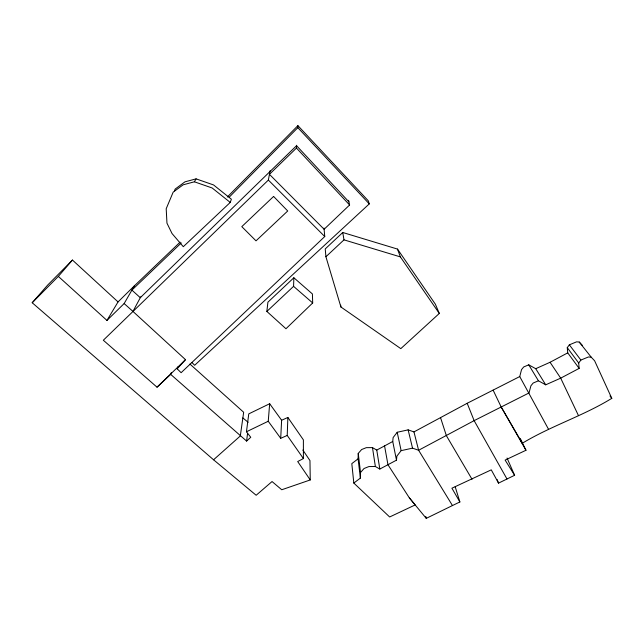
<?xml version="1.0" encoding="UTF-8"?>
<svg xmlns="http://www.w3.org/2000/svg" width="644" height="644" viewBox="0 0 644 644"><rect width="100%" height="100%" fill="white"/><g stroke="black" fill="none" stroke-linecap="round" stroke-linejoin="round"><path stroke-width="0.97" d="M582.506 345.506L579.23 342.045L576.573 341.843L569.352 344.83L567.259 347.663L578.69 363.007L579.157 368.392L560.691 378.149L545.71 384.814L535.728 368.698L528.74 364.826L523.685 366.967L521.535 369.624L519.74 376.563L467.19 403.281L413.963 431.907L408.127 429.862L397.203 432.269L393.114 437.59L392.743 441.486L384.565 445.914L387.962 464.743L409.318 497.82L415.171 504.936L389.652 516.979L353.822 483.064L360.366 478.089L358.088 458.826L358.241 453.408L361.638 449.528L366.299 447.661L372.482 447.612L376.764 450.076L379.823 469.049L396.479 460.17L396.873 456.145L401.14 450.647L412.53 448.152L418.608 450.261L452.466 505.548L459.872 501.966L455.195 486.792M360.366 478.089L360.527 472.503L358.241 453.408M266.858 311.43L293.575 286.347L293.857 277.749L312.404 293.946L312.686 302.954L285.968 328.746L266.858 311.43L267.904 302.189L293.857 277.749M287.224 435.441L287.868 417.465L281.621 420.25L280.712 438.323L287.224 435.441L303.396 458.568L297.697 461.539L310.255 479.941L281.75 489.754L272.05 481.543L256.159 495.26L213.558 459.784L32.2 302.752L47.672 285.067L72.458 260.055L118.045 301.915L106.952 320.422L58.338 276.397L32.2 302.752M229.175 197.185L297.826 127.673L297.906 125.636L368.312 200.815L369.278 203.898L194.657 365.269L191.848 362.443M348.573 200.316L349.603 204.993L324.117 229.264L269.433 174.331L296.457 148.064L296.578 145.278M280.712 438.323L268.242 421.257L269.667 403.732L248.769 413.875L246.459 431.754L250.749 437.276L246.596 441.084L170.692 374.389L171.328 372.562M246.596 441.084L247.562 433.428M170.692 374.389L157.023 387.181L103.33 340.241L268.363 180.062L270.094 170.74M324.004 228.065L324.761 236.541L181.117 372.699L177.156 368.819L177.792 366.935M230.254 202.433L212.142 187.976L194.383 181.801L183.113 184.82L173.18 192.129L166.2 208.728L166.957 223.146L172.037 233.539L183.298 246.7L230.254 202.433L231.381 199.205L213.55 184.941L196.082 178.863L184.989 181.825L175.2 189.038L174.435 190.857M177.156 368.819L185.504 359.658L132.954 311.422L140.762 296.812M106.952 320.422L124.147 303.557L134.338 285.888L180.087 242.152M194.383 181.801L196.082 178.863M578.69 363.007L580.888 360.068L588.439 356.969L591.208 357.178L594.605 360.761L611.8 398.338C583.375 415.855 550.926 425.926 522.3 443.257L501.209 407.032L493.127 390.143M58.338 276.397L72.458 260.055M360.527 472.503L364.069 468.494L368.923 466.562L375.363 466.514L379.823 469.049M297.906 125.636L227.3 197.016M118.045 301.915L134.338 285.888M157.023 387.181L185.504 359.658M181.262 242.957L131.899 290.114L140.295 297.689L296.554 145.705L348.911 201.846M342.761 232.492L325.236 248.93L325.912 256.747L340.909 306.987L400.81 348.637L439.305 313.451L435.376 304.218L397.493 249.083L342.761 232.492L343.985 239.858L325.912 256.747M213.558 459.784L240.309 435.964L243.665 412.257L189.932 364.069M358.088 458.826L351.809 463.632L353.822 483.064M376.764 450.076L384.565 445.914M535.728 368.698L550.065 362.274L567.734 352.864L567.259 347.663M413.963 431.907L418.608 450.261L474.137 420.637L529.006 392.961L530.914 385.78L533.168 383.027L538.44 380.805L545.71 384.814M459.872 501.966L451.911 488.2L491.267 469.854L498.536 483.129L514.612 475.28L507.045 458.037M409.318 497.82L426.248 518.364L452.466 505.548M246.459 431.754L268.242 421.257M520.457 438.95L525.979 450.261L505.121 460.09L514.612 475.28M343.985 239.858L400.367 256.884L439.305 313.451M242.86 417.94L248.133 422.279M293.575 286.347L312.686 302.954M124.147 303.557L132.954 311.422M268.363 180.062L324.761 236.541M297.826 127.673L369.278 203.898M296.457 148.064L349.603 204.993M579.23 342.045L591.208 357.178M610.005 395.971L611.8 398.338M569.352 344.83L580.888 360.068M567.734 352.864L579.157 368.392M269.667 403.732L281.621 420.25M287.868 417.465L303.388 439.86L303.396 458.568M302.849 450.035L309.965 460.573L310.255 479.941M550.065 362.274L560.691 378.149L578.489 415.638M528.74 364.826L538.44 380.805M472.028 479.273L446.373 435.666L440.593 417.803M501.209 407.032L525.979 450.261M519.74 376.563L548.519 429.25M506.989 478.999L474.137 420.637L467.19 403.281M520.094 438.749L522.3 443.257M497.071 479.45L498.536 483.129M397.493 249.083L400.367 256.884M408.127 429.862L412.53 448.152M425.789 516.416L426.248 518.364M397.203 432.269L401.14 450.647M392.743 441.486L396.479 460.17M372.482 447.612L375.363 466.514M340.692 305.167L340.909 306.987M273.595 196.444L241.798 226.64L256.014 240.84L287.723 210.982L273.595 196.444"/></g></svg>
